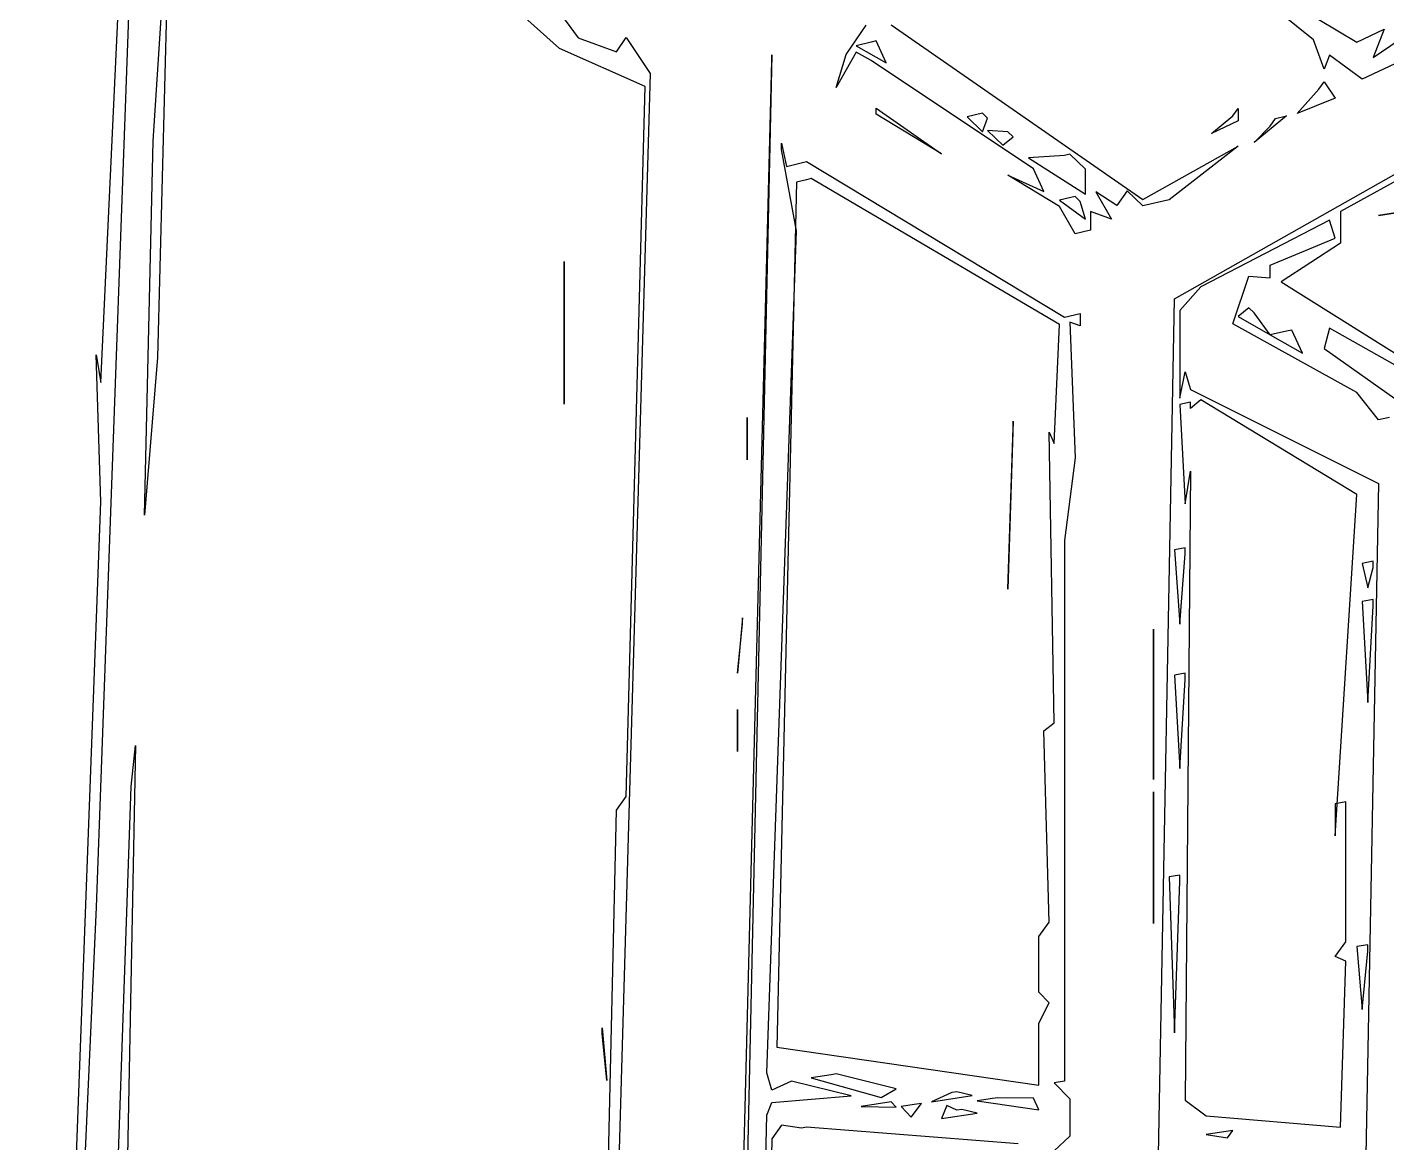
# Model space of a CAD drawing. Extents: x -13044 to 47959, y -15328 to 42462.
# Drawn here: x -12763 to -1619, y 6067 to 15208 of the extents above; entities that cross this region are included whole.
import ezdxf

# ---------------------------------------------------------------- set-up
doc = ezdxf.new("R2010")
doc.units = 0

msp = doc.modelspace()

# ---------------------------------------------------------------- linework, layer by layer
for p, q in [((-12160.7056, 12297.9141), (-11910.2354, 17644.5775)), ((-12160.7056, 12297.9141, 2786.4583), (-11910.2354, 17644.5775, 3375)), ((-11730.4423, 14274.7646), (-11549.9059, 17093.3836)), ((-11730.4423, 14274.7646, 2994.7917), (-11549.9059, 17093.3836, 3302.0833)), ((-11874.336, 16953), (-12196.3696, 7998.5968)), ((-11874.336, 16953, 3296.875), (-12196.3696, 7998.5968, 2307.2917)), ((-11586.0729, 16707.207), (-11694.3947, 12501.4383)), ((-11586.0729, 16707.207, 3260.4167), (-11694.3947, 12501.4383, 2796.875)), ((-2220.8349, 15104.3326), (-3445.7422, 16093.7134)), ((-2220.8349, 15104.3326, 2833.3333), (-3445.7422, 16093.7134, 2963.5417)), ((-1730.9915, 14960.6425), (-781.9417, 15608.1063)), ((-1730.9915, 14960.6425, 2807.2917), (-781.9417, 15608.1063, 2848.9583)), ((-8401.2759, 15032.1256), (-8903.3004, 15484.6801)), ((-8401.2759, 15032.1256, 2984.375), (-8903.3004, 15484.6801, 3046.875)), ((-8517.6233, 15488.5367), (-8245.6801, 15120.6673)), ((-8517.6233, 15488.5367, 3036.4583), (-8245.6801, 15120.6673, 2989.5833)), ((-2176.5075, 15271.0362), (-1865.0759, 15085.3724)), ((-2176.5075, 15271.0362, 2848.9583), (-1865.0759, 15085.3724, 2822.9167)), ((-6050.7718, 14983.8387), (-5886.9963, 15224.6792)), ((-6050.7718, 14983.8387, 2916.6667), (-5886.9963, 15224.6792, 2937.5)), ((-5681.4641, 15226.0944), (-3618.204, 13795.1572)), ((-5681.4641, 15226.0944, 2932.2917), (-3618.204, 13795.1572, 2734.375)), ((-1865.0759, 15085.3724), (-1641.3962, 15191.1435)), ((-1865.0759, 15085.3724, 2822.9167), (-1641.3962, 15191.1435, 2828.125)), ((-1641.3962, 15191.1435), (-1730.9915, 14960.6425)), ((-1641.3962, 15191.1435, 2828.125), (-1730.9915, 14960.6425, 2807.2917)), ((-8245.6801, 15120.6673), (-7932.8809, 15005.0876)), ((-8245.6801, 15120.6673, 2989.5833), (-7932.8809, 15005.0876, 2968.75)), ((-7932.8809, 15005.0876), (-7854.3441, 15122.9836)), ((-7932.8809, 15005.0876, 2968.75), (-7854.3441, 15122.9836, 2979.1667)), ((-7854.3441, 15122.9836), (-7657.4087, 14829.6841)), ((-7854.3441, 15122.9836, 2979.1667), (-7657.4087, 14829.6841, 2942.7083)), ((-5845.9623, 15084.8214), (-5968.9561, 15054.169)), ((-5845.9623, 15084.8214, 2921.875), (-5968.9561, 15054.169, 2921.875)), ((-5968.9561, 15054.169), (-5722.6431, 14915.0896)), ((-5968.9561, 15054.169, 2921.875), (-5722.6431, 14915.0896, 2901.0417)), ((-5804.8921, 15095.0569), (-5845.9623, 15084.8214)), ((-5804.8921, 15095.0569, 2921.875), (-5845.9623, 15084.8214, 2921.875)), ((-5722.6431, 14915.0896), (-5804.8921, 15095.0569)), ((-5722.6431, 14915.0896, 2901.0417), (-5804.8921, 15095.0569, 2921.875)), ((-2132.1395, 14865.407), (-2220.8349, 15104.3326)), ((-2132.1395, 14865.407, 2807.2917), (-2220.8349, 15104.3326, 2833.3333)), ((-7696.8638, 14721.6537), (-8401.2759, 15032.1256)), ((-7696.8638, 14721.6537, 2932.2917), (-8401.2759, 15032.1256, 2984.375)), ((-6659.8359, 14981.2146), (-7061.4666, -3248.1959)), ((-6659.8359, 14981.2146, 2932.2917), (-7061.4666, -3248.1959, 1020.8333)), ((-6659.8359, 14931.6015), (-6659.8359, 14981.2146)), ((-6659.8359, 14931.6015, 2927.0833), (-6659.8359, 14981.2146, 2932.2917)), ((-5968.9561, 15004.1849), (-6132.4439, 14714.0468)), ((-5968.9561, 15004.1849, 2916.6667), (-6132.4439, 14714.0468, 2890.625)), ((-6132.4439, 14714.0468), (-6050.7718, 14983.8387)), ((-6132.4439, 14714.0468, 2890.625), (-6050.7718, 14983.8387, 2916.6667)), ((-5845.9623, 14934.671), (-5968.9561, 15004.1849)), ((-5845.9623, 14934.671, 2906.25), (-5968.9561, 15004.1849, 2916.6667)), ((-4513.5178, 14046.2229), (-5845.9623, 14934.671)), ((-4513.5178, 14046.2229, 2781.25), (-5845.9623, 14934.671, 2906.25)), ((-2087.7309, 14980.0859), (-2132.1395, 14865.407)), ((-2087.7309, 14980.0859, 2817.7083), (-2132.1395, 14865.407, 2807.2917)), ((-1820.4222, 14782.7765), (-2087.7309, 14980.0859)), ((-1820.4222, 14782.7765, 2791.6667), (-2087.7309, 14980.0859, 2817.7083)), ((-1371.6179, 14993.5079), (-1820.4222, 14782.7765)), ((-1371.6179, 14993.5079, 2802.0833), (-1820.4222, 14782.7765, 2791.6667)), ((-7657.4087, 14829.6841), (-8167.6818, -2965.4726)), ((-7657.4087, 14829.6841, 2942.7083), (-8167.6818, -2965.4726, 1057.2917)), ((-7101.4377, -2410.9315), (-6659.8359, 14931.6015)), ((-7101.4377, -2410.9315, 1109.375), (-6659.8359, 14931.6015, 2927.0833)), ((-7854.3441, 8903.5649), (-7696.8638, 14721.6537)), ((-7854.3441, 8903.5649, 2317.7083), (-7696.8638, 14721.6537, 2932.2917)), ((-2176.5075, 14698.8128), (-2132.1395, 14761.3188)), ((-2176.5075, 14698.8128, 2791.6667), (-2132.1395, 14761.3188, 2796.875)), ((-2132.1395, 14761.3188), (-2043.2815, 14626.0434)), ((-2132.1395, 14761.3188, 2796.875), (-2043.2815, 14626.0434, 2781.25)), ((-2353.574, 14501.2855), (-2176.5075, 14698.8128)), ((-2353.574, 14501.2855, 2776.0417), (-2176.5075, 14698.8128, 2791.6667)), ((-2043.2815, 14626.0434), (-2353.574, 14501.2855)), ((-2043.2815, 14626.0434, 2781.25), (-2353.574, 14501.2855, 2776.0417)), ((-5804.8921, 14544.2629), (-5267.6675, 14171.3706)), ((-5804.8921, 14494.1907), (-5804.8921, 14544.2629)), ((-5804.8921, 14544.2629, 2864.5833), (-5267.6675, 14171.3706, 2812.5)), ((-5804.8921, 14494.1907, 2859.375), (-5804.8921, 14544.2629, 2864.5833)), ((-5267.6675, 14171.3706), (-5804.8921, 14494.1907)), ((-5267.6675, 14171.3706, 2812.5), (-5804.8921, 14494.1907, 2859.375)), ((-4933.9804, 14503.4684), (-5059.3909, 14473.291)), ((-4933.9804, 14503.4684, 2838.5417), (-5059.3909, 14473.291, 2838.5417)), ((-4892.1025, 14462.9832), (-4933.9804, 14503.4684)), ((-4892.1025, 14462.9832, 2833.3333), (-4933.9804, 14503.4684, 2838.5417)), ((-2880.9115, 14481.0747), (-2837.1864, 14543.0271)), ((-2880.9115, 14481.0747, 2786.4583), (-2837.1864, 14543.0271, 2791.6667)), ((-2837.1864, 14543.0271), (-2837.1864, 14439.6959)), ((-2837.1864, 14543.0271, 2791.6667), (-2837.1864, 14439.6959, 2781.25)), ((-5059.3909, 14473.291), (-4933.9804, 14351.8491)), ((-5059.3909, 14473.291, 2838.5417), (-4933.9804, 14351.8491, 2822.9167)), ((-4933.9804, 14351.8491), (-4892.1025, 14462.9832)), ((-4933.9804, 14351.8491, 2822.9167), (-4892.1025, 14462.9832, 2833.3333)), ((-3055.415, 14336.9243), (-2880.9115, 14481.0747)), ((-3055.415, 14336.9243, 2776.0417), (-2880.9115, 14481.0747, 2786.4583)), ((-2837.1864, 14439.6959), (-3055.415, 14336.9243)), ((-2837.1864, 14439.6959, 2781.25), (-3055.415, 14336.9243, 2776.0417)), ((-2441.8647, 14480.609), (-2705.7724, 14263.5972)), ((-2441.8647, 14480.609, 2776.0417), (-2705.7724, 14263.5972, 2760.4167)), ((-2705.7724, 14263.5972), (-2573.999, 14397.8582)), ((-2705.7724, 14263.5972, 2760.4167), (-2573.999, 14397.8582, 2770.8333)), ((-2573.999, 14397.8582), (-2529.9944, 14459.9703)), ((-2573.999, 14397.8582, 2770.8333), (-2529.9944, 14459.9703, 2776.0417)), ((-2529.9944, 14459.9703), (-2441.8647, 14480.609)), ((-2529.9944, 14459.9703, 2776.0417), (-2441.8647, 14480.609, 2776.0417)), ((-11802.4485, 11210.8972), (-11730.4423, 14274.7646)), ((-11802.4485, 11210.8972, 2656.25), (-11730.4423, 14274.7646, 2994.7917)), ((-4724.2176, 14351.3337), (-4892.1025, 14361.8586)), ((-4892.1025, 14361.8586), (-4766.2449, 14240.0513)), ((-4724.2176, 14351.3337, 2817.7083), (-4892.1025, 14361.8586, 2822.9167)), ((-4892.1025, 14361.8586, 2822.9167), (-4766.2449, 14240.0513, 2807.2917)), ((-4766.2449, 14240.0513), (-4682.1528, 14310.6904)), ((-4766.2449, 14240.0513, 2807.2917), (-4682.1528, 14310.6904, 2812.5)), ((-4682.1528, 14310.6904), (-4724.2176, 14351.3337)), ((-4682.1528, 14310.6904, 2812.5), (-4724.2176, 14351.3337, 2817.7083)), ((-3359.2773, 12981.1325), (-918.6518, 14363.0628)), ((-3359.2773, 12981.1325, 2645.8333), (-918.6518, 14363.0628, 2729.1667)), ((-6579.0886, 14256.5776), (-6538.6621, 14067.6577)), ((-6579.0886, 14206.9211), (-6579.0886, 14256.5776)), ((-6579.0886, 14256.5776, 2854.1667), (-6538.6621, 14067.6577, 2833.3333)), ((-6579.0886, 14206.9211, 2848.9583), (-6579.0886, 14256.5776, 2854.1667)), ((-6457.7028, 13540.1569), (-6579.0886, 14206.9211)), ((-6457.7028, 13540.1569, 2776.0417), (-6579.0886, 14206.9211, 2848.9583)), ((-4259.4324, 14156.7645), (-4555.733, 14137.7998)), ((-4259.4324, 14156.7645, 2786.4583), (-4555.733, 14137.7998, 2791.6667)), ((-4216.952, 14166.7584), (-4259.4324, 14156.7645)), ((-4216.952, 14166.7584, 2786.4583), (-4259.4324, 14156.7645, 2786.4583)), ((-4089.2821, 14043.814), (-4216.952, 14166.7584)), ((-4089.2821, 14043.814, 2770.8333), (-4216.952, 14166.7584, 2786.4583)), ((-3618.204, 13795.1572), (-2837.1864, 14233.0336)), ((-3618.204, 13795.1572, 2734.375), (-2837.1864, 14233.0336, 2760.4167)), ((-2837.1864, 14233.0336), (-3402.5293, 13793.3767)), ((-2837.1864, 14233.0336, 2760.4167), (-3402.5293, 13793.3767, 2729.1667)), ((-6538.6621, 14067.6577), (-6376.6017, 14106.5671)), ((-6538.6621, 14067.6577, 2833.3333), (-6376.6017, 14106.5671, 2833.3333)), ((-6376.6017, 14106.5671), (-4259.4324, 12833.3136)), ((-6376.6017, 14106.5671, 2833.3333), (-4259.4324, 12833.3136, 2651.0417)), ((-4555.733, 14137.7998), (-4089.2821, 13839.8408)), ((-4555.733, 14137.7998, 2791.6667), (-4089.2821, 13839.8408, 2750)), ((-4428.9741, 13862.8235), (-4513.5178, 14046.2229)), ((-4428.9741, 13862.8235, 2760.4167), (-4513.5178, 14046.2229, 2781.25)), ((-4089.2821, 13839.8408), (-4089.2821, 14043.814)), ((-4089.2821, 13839.8408, 2750), (-4089.2821, 14043.814, 2770.8333)), ((-1190.9341, 14142.9655), (-1998.7914, 13698.4032)), ((-1190.9341, 14142.9655, 2713.5417), (-1998.7914, 13698.4032, 2687.5)), ((-6457.7028, 13937.9303), (-6619.4799, 6851.2057)), ((-6457.7028, 13937.9303, 2817.7083), (-6619.4799, 6851.2057, 2078.125)), ((-6376.6017, 13957.2714), (-6457.7028, 13937.9303)), ((-6376.6017, 13957.2714, 2817.7083), (-6457.7028, 13937.9303, 2817.7083)), ((-6335.9978, 13966.9546), (-6376.6017, 13957.2714)), ((-6335.9978, 13966.9546, 2817.7083), (-6376.6017, 13957.2714, 2817.7083)), ((-4301.8748, 12773.0419), (-6335.9978, 13966.9546)), ((-4301.8748, 12773.0419, 2645.8333), (-6335.9978, 13966.9546, 2817.7083)), ((-4301.8748, 13739.7461), (-4724.2176, 13996.7669)), ((-4724.2176, 13996.7669), (-4428.9741, 13862.8235)), ((-4301.8748, 13739.7461, 2744.7917), (-4724.2176, 13996.7669, 2781.25)), ((-4724.2176, 13996.7669, 2781.25), (-4428.9741, 13862.8235, 2760.4167)), ((-4174.4335, 13820.1281), (-4301.8748, 13790.6253)), ((-4174.4335, 13820.1281, 2750), (-4301.8748, 13790.6253, 2750)), ((-4131.8769, 13779.0096), (-4174.4335, 13820.1281)), ((-4131.8769, 13779.0096, 2744.7917), (-4174.4335, 13820.1281, 2750)), ((-3832.9084, 13745.7987), (-4003.9777, 13859.5888)), ((-4003.9777, 13859.5888), (-3875.7334, 13633.7377)), ((-3832.9084, 13745.7987, 2734.375), (-4003.9777, 13859.5888, 2750)), ((-4003.9777, 13859.5888, 2750), (-3875.7334, 13633.7377, 2723.9583)), ((-3747.1427, 13867.8694), (-3832.9084, 13745.7987)), ((-3747.1427, 13867.8694, 2744.7917), (-3832.9084, 13745.7987, 2734.375)), ((-3618.204, 13743.911), (-3747.1427, 13867.8694)), ((-3618.204, 13743.911, 2729.1667), (-3747.1427, 13867.8694, 2744.7917)), ((-4301.8748, 13790.6253), (-4089.2821, 13635.8675)), ((-4301.8748, 13790.6253, 2750), (-4089.2821, 13635.8675, 2729.1667)), ((-4174.4335, 13514.4426), (-4301.8748, 13739.7461)), ((-4174.4335, 13514.4426, 2718.75), (-4301.8748, 13739.7461, 2744.7917)), ((-4089.2821, 13635.8675), (-4131.8769, 13779.0096)), ((-4089.2821, 13635.8675, 2729.1667), (-4131.8769, 13779.0096, 2744.7917)), ((-3402.5293, 13793.3767), (-3618.204, 13743.911)), ((-3402.5293, 13793.3767, 2729.1667), (-3618.204, 13743.911, 2729.1667)), ((-1686.2145, 13664.1841), (-827.554, 13803.7661)), ((-1686.2145, 13664.1841, 2677.0833), (-827.554, 13803.7661, 2671.875)), ((-873.124, 13793.5836), (-1686.2145, 13664.1841)), ((-873.124, 13793.5836, 2671.875), (-1686.2145, 13664.1841, 2677.0833)), ((-3875.7334, 13633.7377), (-4046.6491, 13696.6618)), ((-4046.6491, 13696.6618), (-4046.6491, 13543.6132)), ((-3875.7334, 13633.7377, 2723.9583), (-4046.6491, 13696.6618, 2734.375)), ((-4046.6491, 13696.6618, 2734.375), (-4046.6491, 13543.6132, 2718.75)), ((-2087.7309, 13626.3187), (-3142.4295, 13080.5062)), ((-2087.7309, 13626.3187, 2682.2917), (-3142.4295, 13080.5062, 2651.0417)), ((-2043.2815, 13480.023), (-2087.7309, 13626.3187)), ((-2043.2815, 13480.023, 2666.6667), (-2087.7309, 13626.3187, 2682.2917)), ((-1998.7914, 13698.4032), (-1998.7914, 13437.8246)), ((-1998.7914, 13698.4032, 2687.5), (-1998.7914, 13437.8246, 2661.4583)), ((-6700.1567, 6639.7507), (-6457.7028, 13540.1569)), ((-6700.1567, 6639.7507, 2057.2917), (-6457.7028, 13540.1569, 2776.0417)), ((-4046.6491, 13543.6132), (-4174.4335, 13514.4426)), ((-4046.6491, 13543.6132, 2718.75), (-4174.4335, 13514.4426, 2718.75)), ((-2573.999, 13258.1066), (-2043.2815, 13480.023)), ((-2573.999, 13258.1066, 2656.25), (-2043.2815, 13480.023, 2666.6667)), ((-1998.7914, 13437.8246), (-2485.9497, 13122.0767)), ((-1998.7914, 13437.8246, 2661.4583), (-2485.9497, 13122.0767, 2640.625)), ((-8362.4269, 13288.8936), (-8362.4269, 12120.1175)), ((-8362.4269, 13240.1946), (-8362.4269, 13288.8936)), ((-8362.4269, 13288.8936, 2796.875), (-8362.4269, 12120.1175, 2671.875)), ((-8362.4269, 13240.1946, 2791.6667), (-8362.4269, 13288.8936, 2796.875)), ((-8362.4269, 12120.1175), (-8362.4269, 13240.1946)), ((-8362.4269, 12120.1175, 2671.875), (-8362.4269, 13240.1946, 2791.6667)), ((-2880.9115, 12776.8854), (-2749.617, 13167.4355)), ((-2880.9115, 12776.8854, 2614.5833), (-2749.617, 13167.4355, 2651.0417)), ((-2749.617, 13167.4355), (-2573.999, 13154.4929)), ((-2749.617, 13167.4355, 2651.0417), (-2573.999, 13154.4929, 2645.8333)), ((-2573.999, 13154.4929), (-2573.999, 13258.1066)), ((-2573.999, 13154.4929, 2645.8333), (-2573.999, 13258.1066, 2656.25)), ((-3142.4295, 13080.5062), (-3315.9862, 12887.8726)), ((-3142.4295, 13080.5062, 2651.0417), (-3315.9862, 12887.8726, 2635.4167)), ((-2485.9497, 13122.0767), (-1371.6179, 12423.3373)), ((-2485.9497, 13122.0767, 2640.625), (-1371.6179, 12423.3373, 2546.875)), ((-3618.204, -912.5137), (-3359.2773, 12981.1325)), ((-3618.204, -912.5137, 1239.5833), (-3359.2773, 12981.1325, 2645.8333)), ((-4259.4324, 12833.3136), (-4131.8769, 12861.5416)), ((-4259.4324, 12833.3136, 2651.0417), (-4131.8769, 12861.5416, 2651.0417)), ((-4131.8769, 12861.5416), (-4131.8769, 12759.6007)), ((-4131.8769, 12861.5416, 2651.0417), (-4131.8769, 12759.6007, 2640.625)), ((-3315.9862, 12887.8726), (-3315.9862, 12168.1535)), ((-3315.9862, 12887.8726, 2635.4167), (-3315.9862, 12168.1535, 2562.5)), ((-2749.617, 12908.8726), (-2837.1864, 12838.063)), ((-2749.617, 12908.8726, 2625), (-2837.1864, 12838.063, 2619.7917)), ((-2837.1864, 12838.063), (-2573.999, 12688.2309)), ((-2837.1864, 12838.063, 2619.7917), (-2573.999, 12688.2309, 2598.9583)), ((-2705.7724, 12866.7215), (-2749.617, 12908.8726)), ((-2705.7724, 12866.7215, 2619.7917), (-2749.617, 12908.8726, 2625)), ((-2573.999, 12688.2309), (-2705.7724, 12866.7215)), ((-2573.999, 12688.2309, 2598.9583), (-2705.7724, 12866.7215, 2619.7917)), ((-4344.2791, 11797.409), (-4301.8748, 12773.0419)), ((-4344.2791, 11797.409, 2546.875), (-4301.8748, 12773.0419, 2645.8333)), ((-4131.8769, 12759.6007), (-4216.952, 12791.7897)), ((-4216.952, 12791.7897), (-4174.4335, 11680.3292)), ((-4131.8769, 12759.6007, 2640.625), (-4216.952, 12791.7897, 2645.8333)), ((-4216.952, 12791.7897, 2645.8333), (-4174.4335, 11680.3292, 2531.25)), ((-1865.0759, 12215.059), (-2880.9115, 12776.8854)), ((-1865.0759, 12215.059, 2536.4583), (-2880.9115, 12776.8854, 2614.5833)), ((-2441.8647, 12716.7627), (-2573.999, 12688.2309)), ((-2441.8647, 12716.7627, 2598.9583), (-2573.999, 12688.2309, 2598.9583)), ((-2397.7395, 12726.2907), (-2441.8647, 12716.7627)), ((-2397.7395, 12726.2907, 2598.9583), (-2441.8647, 12716.7627, 2598.9583)), ((-2309.368, 12537.577), (-2397.7395, 12726.2907)), ((-2309.368, 12537.577, 2578.125), (-2397.7395, 12726.2907, 2598.9583)), ((-2087.7309, 12741.1632), (-2132.1395, 12575.4654)), ((-2087.7309, 12741.1632, 2593.75), (-2132.1395, 12575.4654, 2578.125)), ((-1551.6358, 12437.7882), (-2087.7309, 12741.1632)), ((-1551.6358, 12437.7882, 2552.0833), (-2087.7309, 12741.1632, 2593.75)), ((-2573.999, 12688.2309), (-2309.368, 12537.577)), ((-2573.999, 12688.2309, 2598.9583), (-2309.368, 12537.577, 2578.125)), ((-12160.7056, 11318.0613), (-12196.3696, 12522.7264)), ((-12196.3696, 12522.7264), (-12160.7056, 12297.9141)), ((-12160.7056, 11318.0613, 2677.0833), (-12196.3696, 12522.7264, 2812.5)), ((-12196.3696, 12522.7264, 2812.5), (-12160.7056, 12297.9141, 2786.4583)), ((-11694.3947, 12501.4383), (-11802.4485, 11210.8972)), ((-11694.3947, 12501.4383, 2796.875), (-11802.4485, 11210.8972, 2656.25)), ((-2132.1395, 12575.4654), (-1506.6936, 12132.9959)), ((-2132.1395, 12575.4654, 2578.125), (-1506.6936, 12132.9959, 2520.8333)), ((-3315.9862, 12168.1535), (-3272.6559, 12383.0741)), ((-3315.9862, 12168.1535, 2562.5), (-3272.6559, 12383.0741, 2583.3333)), ((-3272.6559, 12383.0741), (-3229.2864, 12238.0039)), ((-3272.6559, 12383.0741, 2583.3333), (-3229.2864, 12238.0039, 2567.7083)), ((-3229.2864, 12238.0039), (-1686.2145, 11468.275)), ((-3229.2864, 12238.0039, 2567.7083), (-1686.2145, 11468.275, 2458.3333)), ((-3142.4295, 12153.4758), (-3229.2864, 12083.6387)), ((-3142.4295, 12153.4758, 2557.2917), (-3229.2864, 12083.6387, 2552.0833)), ((-1865.0759, 11380.0587), (-3142.4295, 12153.4758)), ((-1865.0759, 11380.0587, 2453.125), (-3142.4295, 12153.4758, 2557.2917)), ((-1686.2145, 11991.1105), (-1865.0759, 12215.059)), ((-1686.2145, 11991.1105, 2510.4167), (-1865.0759, 12215.059, 2536.4583)), ((-3229.2864, 12135.0938), (-3315.9862, 12116.745)), ((-3229.2864, 12135.0938, 2557.2917), (-3315.9862, 12116.745, 2557.2917)), ((-3315.9862, 12116.745), (-3272.6559, 11303.0069)), ((-3315.9862, 12116.745, 2557.2917), (-3272.6559, 11303.0069, 2473.9583)), ((-3229.2864, 12083.6387), (-3229.2864, 12135.0938)), ((-3229.2864, 12083.6387, 2552.0833), (-3229.2864, 12135.0938, 2557.2917)), ((-6861.0886, 12010.042), (-6861.0886, 11663.5063)), ((-6861.0886, 11960.5369), (-6861.0886, 12010.042)), ((-6861.0886, 12010.042, 2625), (-6861.0886, 11663.5063, 2588.5417)), ((-6861.0886, 11960.5369, 2619.7917), (-6861.0886, 12010.042, 2625)), ((-6861.0886, 11663.5063), (-6861.0886, 11960.5369)), ((-6861.0886, 11663.5063, 2588.5417), (-6861.0886, 11960.5369, 2619.7917)), ((-4682.1528, 11979.6408), (-4724.2176, 10603.0556)), ((-4682.1528, 11979.6408, 2572.9167), (-4724.2176, 10603.0556, 2432.2917)), ((-4724.2176, 10603.0556), (-4682.1528, 11928.9658)), ((-4724.2176, 10603.0556, 2432.2917), (-4682.1528, 11928.9658, 2567.7083)), ((-4682.1528, 11928.9658), (-4682.1528, 11979.6408)), ((-4682.1528, 11928.9658, 2567.7083), (-4682.1528, 11979.6408, 2572.9167)), ((-1596.5367, 12009.6561), (-1686.2145, 11991.1105)), ((-1596.5367, 12009.6561, 2510.4167), (-1686.2145, 11991.1105, 2510.4167)), ((-4344.2791, 9508.871), (-4386.6456, 11890.1556)), ((-4386.6456, 11890.1556), (-4344.2791, 11797.409)), ((-4344.2791, 9508.871, 2312.5), (-4386.6456, 11890.1556, 2557.2917)), ((-4386.6456, 11890.1556, 2557.2917), (-4344.2791, 11797.409, 2546.875)), ((-4174.4335, 11680.3292), (-4259.4324, 11000.8432)), ((-4174.4335, 11680.3292, 2531.25), (-4259.4324, 11000.8432, 2463.5417)), ((-3272.6559, 11303.0069), (-3229.2864, 11569.0882)), ((-3229.2864, 11569.0882), (-3272.6559, 6416.9889)), ((-3272.6559, 11303.0069, 2473.9583), (-3229.2864, 11569.0882, 2500)), ((-3229.2864, 11569.0882, 2500), (-3272.6559, 6416.9889, 1979.1667)), ((-2043.2815, 8583.3903), (-1865.0759, 11380.0587)), ((-2043.2815, 8583.3903, 2177.0833), (-1865.0759, 11380.0587, 2453.125)), ((-1686.2145, 11468.275), (-1909.6887, -417.8694)), ((-1686.2145, 11468.275, 2458.3333), (-1909.6887, -417.8694, 1276.0417)), ((-12763.0383, -4941.87), (-12160.7056, 11318.0613)), ((-12763.0383, -4941.87, 864.5833), (-12160.7056, 11318.0613, 2677.0833)), ((-4259.4324, 11000.8432), (-4259.4324, 6572.373)), ((-4259.4324, 11000.8432, 2463.5417), (-4259.4324, 6572.373, 2010.4167)), ((-3272.6559, 10942.9845), (-3359.2773, 10925.7221)), ((-3272.6559, 10942.9845, 2437.5), (-3359.2773, 10925.7221, 2437.5)), ((-3359.2773, 10925.7221), (-3315.9862, 10317.4474)), ((-3359.2773, 10925.7221, 2437.5), (-3315.9862, 10317.4474, 2375)), ((-3272.6559, 10891.5528), (-3272.6559, 10942.9845)), ((-3272.6559, 10891.5528, 2432.2917), (-3272.6559, 10942.9845, 2437.5)), ((-3315.9862, 10317.4474), (-3272.6559, 10891.5528)), ((-3315.9862, 10317.4474, 2375), (-3272.6559, 10891.5528, 2432.2917)), ((-1730.9915, 10832.1413), (-1820.4222, 10814.7031)), ((-1730.9915, 10832.1413, 2395.8333), (-1820.4222, 10814.7031, 2395.8333)), ((-1820.4222, 10814.7031), (-1775.7274, 10614.4762)), ((-1820.4222, 10814.7031, 2395.8333), (-1775.7274, 10614.4762, 2375)), ((-1730.9915, 10779.8817), (-1730.9915, 10832.1413)), ((-1730.9915, 10779.8817, 2390.625), (-1730.9915, 10832.1413, 2395.8333)), ((-1775.7274, 10614.4762), (-1730.9915, 10779.8817)), ((-1775.7274, 10614.4762, 2375), (-1730.9915, 10779.8817, 2390.625)), ((-1730.9915, 10518.5842), (-1820.4222, 10501.4341)), ((-1730.9915, 10518.5842, 2364.5833), (-1820.4222, 10501.4341, 2364.5833)), ((-1820.4222, 10501.4341), (-1775.7274, 9674.2374)), ((-1820.4222, 10501.4341, 2364.5833), (-1775.7274, 9674.2374, 2281.25)), ((-1730.9915, 10466.3247), (-1730.9915, 10518.5842)), ((-1730.9915, 10466.3247, 2359.375), (-1730.9915, 10518.5842, 2364.5833)), ((-6901.234, 10368.3088), (-6941.3444, 9915.0927)), ((-6901.234, 10368.3088, 2453.125), (-6941.3444, 9915.0927, 2406.25)), ((-6901.234, 10318.8253), (-6901.234, 10368.3088)), ((-6901.234, 10318.8253, 2447.9167), (-6901.234, 10368.3088, 2453.125)), ((-1775.7274, 9674.2374), (-1730.9915, 10466.3247)), ((-1775.7274, 9674.2374, 2281.25), (-1730.9915, 10466.3247, 2359.375)), ((-6941.3444, 9915.0927), (-6901.234, 10318.8253)), ((-6941.3444, 9915.0927, 2406.25), (-6901.234, 10318.8253, 2447.9167)), ((-3532.0509, 10275.7807), (-3532.0509, 9044.7608)), ((-3532.0509, 10224.4882), (-3532.0509, 10275.7807)), ((-3532.0509, 10275.7807, 2375), (-3532.0509, 9044.7608, 2250)), ((-3532.0509, 10224.4882, 2369.7917), (-3532.0509, 10275.7807, 2375)), ((-3532.0509, 9044.7608), (-3532.0509, 10224.4882)), ((-3532.0509, 9044.7608, 2250), (-3532.0509, 10224.4882, 2369.7917)), ((-3272.6559, 9914.3492), (-3359.2773, 9898.0169)), ((-3272.6559, 9914.3492, 2333.3333), (-3359.2773, 9898.0169, 2333.3333)), ((-3359.2773, 9898.0169), (-3315.9862, 9135.0517)), ((-3359.2773, 9898.0169, 2333.3333), (-3315.9862, 9135.0517, 2255.2083)), ((-3315.9862, 9135.0517), (-3272.6559, 9862.9174)), ((-3315.9862, 9135.0517, 2255.2083), (-3272.6559, 9862.9174, 2328.125)), ((-3272.6559, 9862.9174), (-3272.6559, 9914.3492)), ((-3272.6559, 9862.9174, 2328.125), (-3272.6559, 9914.3492, 2333.3333)), ((-6941.3444, 9618.3207), (-6941.3444, 9272.0867)), ((-6941.3444, 9568.8587), (-6941.3444, 9618.3207)), ((-6941.3444, 9618.3207, 2375), (-6941.3444, 9272.0867, 2338.5417)), ((-6941.3444, 9568.8587, 2369.7917), (-6941.3444, 9618.3207, 2375)), ((-6941.3444, 9272.0867), (-6941.3444, 9568.8587)), ((-6941.3444, 9272.0867, 2338.5417), (-6941.3444, 9568.8587, 2369.7917)), ((-4428.9741, 9442.2729), (-4344.2791, 9508.871)), ((-4428.9741, 9442.2729, 2307.2917), (-4344.2791, 9508.871, 2312.5)), ((-4386.6456, 7874.2969), (-4428.9741, 9442.2729)), ((-4386.6456, 7874.2969, 2145.8333), (-4428.9741, 9442.2729, 2307.2917)), ((-11874.336, 9322.4134), (-11981.9455, 3970.71)), ((-11874.336, 9322.4134, 2447.9167), (-11981.9455, 3970.71, 1854.1667)), ((-11910.2354, 8987.6616), (-11874.336, 9322.4134)), ((-11910.2354, 8987.6616, 2411.4583), (-11874.336, 9322.4134, 2447.9167)), ((-12374.2513, -4508.5259), (-11910.2354, 8987.6616)), ((-12374.2513, -4508.5259, 911.4583), (-11910.2354, 8987.6616, 2411.4583)), ((-3532.0509, 8942.1758), (-3532.0509, 7865.0333)), ((-3532.0509, 8890.8833), (-3532.0509, 8942.1758)), ((-3532.0509, 8942.1758, 2239.5833), (-3532.0509, 7865.0333, 2130.2083)), ((-3532.0509, 8890.8833, 2234.375), (-3532.0509, 8942.1758, 2239.5833)), ((-7932.8809, 8791.0242), (-7854.3441, 8903.5649)), ((-7932.8809, 8791.0242, 2307.2917), (-7854.3441, 8903.5649, 2317.7083)), ((-3532.0509, 7865.0333), (-3532.0509, 8890.8833)), ((-3532.0509, 7865.0333, 2130.2083), (-3532.0509, 8890.8833, 2234.375)), ((-1954.2605, 8859.4394), (-2043.2815, 8843.8495)), ((-1954.2605, 8859.4394, 2203.125), (-2043.2815, 8843.8495, 2203.125)), ((-2043.2815, 8843.8495), (-2043.2815, 8583.3903)), ((-2043.2815, 8843.8495, 2203.125), (-2043.2815, 8583.3903, 2177.0833)), ((-1954.2605, 7712.3674), (-1954.2605, 8859.4394)), ((-1954.2605, 7712.3674, 2088.5417), (-1954.2605, 8859.4394, 2203.125)), ((-8206.6977, -2967.6967), (-7932.8809, 8791.0242)), ((-8206.6977, -2967.6967, 1057.2917), (-7932.8809, 8791.0242, 2307.2917)), ((-3315.9862, 8261.1072), (-3402.5293, 8246.2765)), ((-3315.9862, 8261.1072, 2166.6667), (-3402.5293, 8246.2765, 2166.6667)), ((-3315.9862, 8209.6987), (-3315.9862, 8261.1072)), ((-3315.9862, 8209.6987, 2161.4583), (-3315.9862, 8261.1072, 2166.6667)), ((-3402.5293, 8246.2765), (-3359.2773, 6969.057)), ((-3402.5293, 8246.2765, 2166.6667), (-3359.2773, 6969.057, 2036.4583)), ((-3359.2773, 6969.057), (-3315.9862, 8209.6987)), ((-3359.2773, 6969.057, 2036.4583), (-3315.9862, 8209.6987, 2161.4583)), ((-12196.3696, 7998.5968), (-12622.0654, -1316.5024)), ((-12196.3696, 7998.5968, 2307.2917), (-12622.0654, -1316.5024, 1270.8333)), ((-4471.2648, 7758.4013), (-4386.6456, 7874.2969)), ((-4471.2648, 7758.4013, 2135.4167), (-4386.6456, 7874.2969, 2145.8333)), ((-4471.2648, 7301.3073), (-4471.2648, 7758.4013)), ((-4471.2648, 7301.3073, 2088.5417), (-4471.2648, 7758.4013, 2135.4167)), ((-2043.2815, 7593.6455), (-1954.2605, 7712.3674)), ((-2043.2815, 7593.6455, 2078.125), (-1954.2605, 7712.3674, 2088.5417)), ((-1954.2605, 7555.9485), (-2043.2815, 7593.6455)), ((-1954.2605, 7555.9485, 2072.9167), (-2043.2815, 7593.6455, 2078.125)), ((-1775.7274, 7689.2888), (-1865.0759, 7674.7449)), ((-1775.7274, 7689.2888, 2083.3333), (-1865.0759, 7674.7449, 2083.3333)), ((-1865.0759, 7674.7449), (-1820.4222, 7159.8986)), ((-1865.0759, 7674.7449, 2083.3333), (-1820.4222, 7159.8986, 2031.25)), ((-1820.4222, 7159.8986), (-1775.7274, 7637.0533)), ((-1820.4222, 7159.8986, 2031.25), (-1775.7274, 7637.0533, 2078.125)), ((-1775.7274, 7637.0533), (-1775.7274, 7689.2888)), ((-1775.7274, 7637.0533, 2078.125), (-1775.7274, 7689.2888, 2083.3333)), ((-1998.7914, 6193.739), (-1954.2605, 7555.9485)), ((-1998.7914, 6193.739, 1937.5), (-1954.2605, 7555.9485, 2072.9167)), ((-4386.6456, 7213.4594), (-4471.2648, 7301.3073)), ((-4386.6456, 7213.4594, 2078.125), (-4471.2648, 7301.3073, 2088.5417)), ((-4471.2648, 7047.3662), (-4386.6456, 7213.4594)), ((-4471.2648, 7047.3662, 2062.5), (-4386.6456, 7213.4594, 2078.125)), ((-4471.2648, 6539.484), (-4471.2648, 7047.3662)), ((-4471.2648, 6539.484, 2010.4167), (-4471.2648, 7047.3662, 2062.5)), ((-8050.4328, 7009.9809), (-8011.2825, 6576.5129)), ((-8050.4328, 6961.1144), (-8050.4328, 7009.9809)), ((-8050.4328, 7009.9809, 2119.7917), (-8011.2825, 6576.5129, 2072.9167)), ((-8050.4328, 6961.1144, 2114.5833), (-8050.4328, 7009.9809, 2119.7917)), ((-8011.2825, 6576.5129), (-8050.4328, 6961.1144)), ((-8011.2825, 6576.5129, 2072.9167), (-8050.4328, 6961.1144, 2114.5833)), ((-6619.4799, 6851.2057), (-4471.2648, 6539.484)), ((-6619.4799, 6851.2057, 2078.125), (-4471.2648, 6539.484, 2010.4167)), ((-6659.8359, 6497.3663), (-6700.1567, 6639.7507)), ((-6659.8359, 6497.3663, 2041.6667), (-6700.1567, 6639.7507, 2057.2917)), ((-6173.2261, 6624.3592), (-6335.9978, 6598.4755)), ((-6173.2261, 6624.3592, 2046.875), (-6335.9978, 6598.4755, 2046.875)), ((-6335.9978, 6598.4755), (-5763.7857, 6438.9963)), ((-6335.9978, 6598.4755, 2046.875), (-5763.7857, 6438.9963, 2020.8333)), ((-6132.4439, 6630.8443), (-6173.2261, 6624.3592)), ((-6132.4439, 6630.8443, 2046.875), (-6173.2261, 6624.3592, 2046.875)), ((-5640.2488, 6508.4698), (-6132.4439, 6630.8443)), ((-5640.2488, 6508.4698, 2026.0417), (-6132.4439, 6630.8443, 2046.875)), ((-6498.2001, 6572.6825), (-6659.8359, 6497.3663)), ((-6498.2001, 6572.6825, 2046.875), (-6659.8359, 6497.3663, 2041.6667)), ((-6009.882, 6450.4853), (-6498.2001, 6572.6825)), ((-6009.882, 6450.4853, 2026.0417), (-6498.2001, 6572.6825, 2046.875)), ((-5763.7857, 6438.9963), (-5640.2488, 6508.4698)), ((-5763.7857, 6438.9963, 2020.8333), (-5640.2488, 6508.4698, 2026.0417)), ((-5184.4677, 6479.1577), (-5350.7199, 6402.9402)), ((-5184.4677, 6479.1577, 2015.625), (-5350.7199, 6402.9402, 2010.4167)), ((-5142.8124, 6485.6475), (-5184.4677, 6479.1577)), ((-5142.8124, 6485.6475, 2015.625), (-5184.4677, 6479.1577, 2015.625)), ((-5017.6245, 6454.6564), (-5142.8124, 6485.6475)), ((-5017.6245, 6454.6564, 2010.4167), (-5142.8124, 6485.6475, 2015.625)), ((-4259.4324, 6572.373), (-4344.2791, 6559.1997)), ((-4259.4324, 6572.373, 2010.4167), (-4344.2791, 6559.1997, 2010.4167)), ((-4344.2791, 6559.1997), (-4216.952, 6426.1942)), ((-4344.2791, 6559.1997, 2010.4167), (-4216.952, 6426.1942, 1994.7917)), ((-6700.1567, 6292.6102), (-6659.8359, 6398.14)), ((-6700.1567, 6292.6102, 2020.8333), (-6659.8359, 6398.14, 2031.25)), ((-6659.8359, 6398.14), (-6009.882, 6450.4853)), ((-6659.8359, 6398.14, 2031.25), (-6009.882, 6450.4853, 2026.0417)), ((-5681.4641, 6401.7274), (-5927.9943, 6363.3189)), ((-5681.4641, 6401.7274, 2015.625), (-5927.9943, 6363.3189, 2015.625)), ((-5927.9943, 6363.3189), (-5640.2488, 6357.9881)), ((-5927.9943, 6363.3189, 2015.625), (-5640.2488, 6357.9881, 2010.4167)), ((-5640.2488, 6357.9881), (-5681.4641, 6401.7274)), ((-5640.2488, 6357.9881, 2010.4167), (-5681.4641, 6401.7274, 2015.625)), ((-5475.0232, 6383.6409), (-5598.9971, 6364.3928)), ((-5475.0232, 6383.6409, 2010.4167), (-5598.9971, 6364.3928, 2010.4167)), ((-5598.9971, 6364.3928), (-5516.3844, 6276.765)), ((-5598.9971, 6364.3928, 2010.4167), (-5516.3844, 6276.765, 2000)), ((-5516.3844, 6276.765), (-5433.6254, 6390.0683)), ((-5516.3844, 6276.765, 2000), (-5433.6254, 6390.0683, 2010.4167)), ((-5433.6254, 6390.0683), (-5475.0232, 6383.6409)), ((-5433.6254, 6390.0683, 2010.4167), (-5475.0232, 6383.6409, 2010.4167)), ((-5350.7199, 6402.9402), (-5017.6245, 6454.6564)), ((-5350.7199, 6402.9402, 2010.4167), (-5017.6245, 6454.6564, 2010.4167)), ((-5226.086, 6371.9078), (-5267.6675, 6264.753)), ((-5226.086, 6371.9078, 2005.2083), (-5267.6675, 6264.753, 1994.7917)), ((-5142.8124, 6334.3645), (-5226.086, 6371.9078)), ((-5142.8124, 6334.3645, 2000), (-5226.086, 6371.9078, 2005.2083)), ((-4850.1873, 6430.0679), (-4975.821, 6410.6295)), ((-4850.1873, 6430.0679, 2005.2083), (-4975.821, 6410.6295, 2005.2083)), ((-4975.821, 6410.6295), (-4471.2648, 6336.3311)), ((-4975.821, 6410.6295, 2005.2083), (-4471.2648, 6336.3311, 1989.5833)), ((-4808.2348, 6436.5589), (-4850.1873, 6430.0679)), ((-4808.2348, 6436.5589, 2005.2083), (-4850.1873, 6430.0679, 2005.2083)), ((-4513.5178, 6431.3927), (-4808.2348, 6436.5589)), ((-4513.5178, 6431.3927, 2000), (-4808.2348, 6436.5589, 2005.2083)), ((-4471.2648, 6336.3311), (-4513.5178, 6431.3927)), ((-4471.2648, 6336.3311, 1989.5833), (-4513.5178, 6431.3927, 2000)), ((-4216.952, 6426.1942), (-4216.952, 6120.6456)), ((-4216.952, 6426.1942, 1994.7917), (-4216.952, 6120.6456, 1963.5417)), ((-3272.6559, 6416.9889), (-3098.942, 6288.8249)), ((-3272.6559, 6416.9889, 1979.1667), (-3098.942, 6288.8249, 1963.5417)), ((-6901.234, -2546.8947), (-6700.1567, 6292.6102)), ((-6901.234, -2546.8947, 1093.75), (-6700.1567, 6292.6102, 2020.8333)), ((-5267.6675, 6264.753), (-4975.821, 6309.5949)), ((-5267.6675, 6264.753, 1994.7917), (-4975.821, 6309.5949, 1994.7917)), ((-5101.1202, 6340.7929), (-5142.8124, 6334.3645)), ((-5101.1202, 6340.7929, 2000), (-5142.8124, 6334.3645, 2000)), ((-4975.821, 6309.5949), (-5101.1202, 6340.7929)), ((-4975.821, 6309.5949, 1994.7917), (-5101.1202, 6340.7929, 2000)), ((-3098.942, 6288.8249), (-1998.7914, 6193.739)), ((-3098.942, 6288.8249, 1963.5417), (-1998.7914, 6193.739, 1937.5)), ((-6579.0886, 6212.2242), (-6659.8359, 6100.4611)), ((-6579.0886, 6212.2242, 2010.4167), (-6659.8359, 6100.4611, 2000)), ((-6417.17, 6187.6202), (-6579.0886, 6212.2242)), ((-6417.17, 6187.6202, 2005.2083), (-6579.0886, 6212.2242, 2010.4167)), ((-6376.6017, 6193.897), (-6417.17, 6187.6202)), ((-6376.6017, 6193.897, 2005.2083), (-6417.17, 6187.6202, 2005.2083)), ((-4640.0504, 6057), (-6376.6017, 6193.897)), ((-4640.0504, 6057, 1963.5417), (-6376.6017, 6193.897, 2005.2083)), ((-2880.9115, 6166.6963), (-3098.942, 6134.2498)), ((-2880.9115, 6166.6963, 1947.9167), (-3098.942, 6134.2498, 1947.9167)), ((-3098.942, 6134.2498), (-2924.5968, 6108.5766)), ((-3098.942, 6134.2498, 1947.9167), (-2924.5968, 6108.5766, 1942.7083)), ((-2924.5968, 6108.5766), (-2880.9115, 6166.6963)), ((-2924.5968, 6108.5766, 1942.7083), (-2880.9115, 6166.6963, 1947.9167)), ((-6659.8359, 6100.4611), (-6700.1567, 4060.9928)), ((-6659.8359, 6100.4611, 2000), (-6700.1567, 4060.9928, 1786.4583)), ((-4216.952, 6120.6456), (-4344.2791, 5999.7793)), ((-4216.952, 6120.6456, 1963.5417), (-4344.2791, 5999.7793, 1953.125))]:
    msp.add_line(p, q)

doc.saveas('drawing.dxf')
